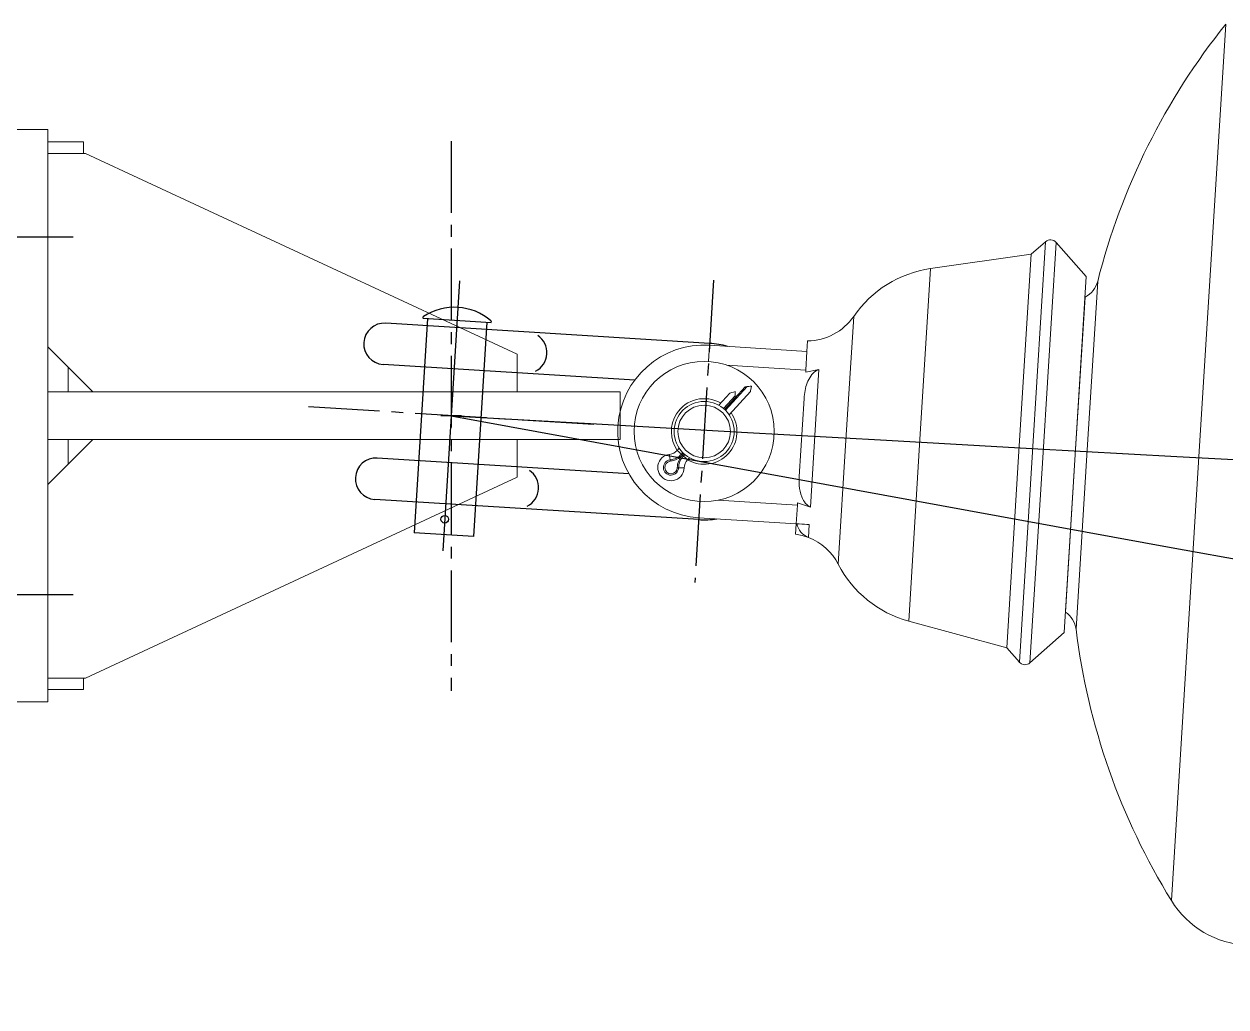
# Model space of a CAD drawing. Header units: millimetres. Extents: x 1587714 to 3094800, y -694377 to -413614.
# Drawn here: x 2047123.5 to 2047443.5, y -549902.9 to -549641.2 of the extents above; entities that cross this region are included whole.
import ezdxf

# ---------------------------------------------------------------- set-up
doc = ezdxf.new("R2010")
doc.units = ezdxf.units.MM
doc.linetypes.add('CENTER2', pattern=[28.575, 19.05, -3.175, 3.175, -3.175])
for name, color, linetype in [('0_EJES', 1, 'CENTER2'), ('M0_EQUIPOS', 7, 'Continuous'), ('M2_PLBULONES', 2, 'Continuous')]:
    doc.layers.add(name, color=color, linetype=linetype)

# ---------------------------------------------------------------- blocks, each defined once
blk = doc.blocks.new('cadena retención 25kV')
at = {"color": 7}
for p, q in [((0, 36), (0, -36)), ((67.5, 23.5), (-18.94, 23.5)), ((-9.05, 25.44), (9.05, 25.44)), ((-7.94, 25.44), (-7.94, -31.71)), ((7.94, 25.44), (7.94, -31.71)), ((48.19, 12.5), (-18.94, 12.5)), ((48.19, -12.5), (-18.94, -12.5)), ((67.5, -23.5), (-18.94, -23.5)), ((7.94, -31.71), (-7.94, -31.71))]:
    blk.add_line(p, q, dxfattribs=at)
blk.add_circle((0, -27.61), 1.02, dxfattribs=at)
for centre, radius, start, end in [((0, 13.87), 15.02, 53.153, 126.847), ((-8.83, 25.65), 0.299, 125.8801, 223.5084), ((8.83, 25.65), 0.299, 316.4916, 54.1199), ((-18.94, 18), 5.5, 90, 270), ((18.94, 18), 5.5, 300, 60), ((67.5, 0), 23.5, 78.1597, 90), ((-18.94, -18), 5.5, 90, 270), ((18.94, -18), 5.5, 300, 60), ((67.5, 0), 23.5, 270, 281.8402)]:
    blk.add_arc(centre, radius, start, end, dxfattribs=at)
at = {"layer": '0_EJES', "color": 7}
for p, q in [((67.5, 40.33), (67.5, -40.33)), ((38.03, 0), (-38.03, 0))]:
    blk.add_line(p, q, dxfattribs=at)
at = {"layer": 'M0_EQUIPOS', "color": 7, "linetype": 'Continuous', "lineweight": 15}
for p, q in [((199.44, 0), (199.44, 116.91)), ((155.09, 56.09), (151.5, 52.5)), ((155.09, 0), (155.09, 56.09)), ((166.5, 47.5), (157.91, 56.09)), ((157.91, 0), (157.91, 56.09)), ((151.5, 52.5), (125, 47.02)), ((151.5, 0), (151.5, 52.5)), ((125, 0), (125, 47.02)), ((166.5, 0), (166.5, 47.5)), ((169.61, 0), (169.61, 46.41)), ((166.5, 0), (166.5, 42)), ((105.34, 0), (105.34, 33.05)), ((93.5, 23), (93.5, 25.79)), ((67.5, 23), (93.5, 23)), ((67.5, 23), (67.5, 18.66)), ((93.5, 23), (93.5, 18)), ((93.5, 18), (72.4, 18)), ((93.5, 17.41), (96.99, 18.37)), ((93.5, 18), (93.5, 17.41)), ((96.99, 18.37), (96.99, -18.37)), ((93.5, -10.4), (93.5, 10.4)), ((105.34, -33.05), (105.34, 0)), ((125, -47.02), (125, 0)), ((151.5, -52.5), (151.5, 0)), ((155.09, -56.09), (155.09, 0)), ((157.91, -56.09), (157.91, 0)), ((166.5, -42), (166.5, 0)), ((166.5, -47.5), (166.5, 0)), ((169.61, -46.41), (169.61, 0)), ((199.44, -116.91), (199.44, 0)), ((67.5, -23), (67.5, -18.66)), ((72.4, -18), (93.5, -18)), ((96.99, -18.37), (93.5, -17.41)), ((93.5, -17.41), (93.5, -18)), ((93.5, -18), (93.5, -23)), ((93.5, -23), (67.5, -23)), ((93.5, -25.79), (93.5, -23)), ((96.99, -23), (96.99, -26.45)), ((125, -47.02), (151.5, -52.5)), ((157.91, -56.09), (166.5, -47.5)), ((151.5, -52.5), (155.09, -56.09))]:
    blk.add_line(p, q, dxfattribs=at)
at = {"layer": 'M0_EQUIPOS', "color": 7, "linetype": 'Continuous', "lineweight": 15, "flags": 128}
blk.add_lwpolyline([(93.5, -25.79), (95.29, -26.02), (96.99, -26.45)], dxfattribs=at)
at = {"layer": 'M0_EQUIPOS', "color": 7, "linetype": 'Continuous', "lineweight": 15}
for centre, radius, start, end in [((346.5, 13.12), 180, 144.7869, 169.3428), ((156.5, 54.67), 2, 45, 135), ((131.08, 17.64), 30, 101.6824, 149.1035), ((163.22, 47.62), 6.5, 300.3155, 349.3428), ((92.46, 40.75), 15, 273.9572, 329.1035), ((67.5, 0), 23, 90, 270), ((98.5, -21.68), 5, 195.5113, 252.4367), ((92.46, -40.75), 15, 30.8965, 72.4367), ((131.08, -17.64), 30, 210.8965, 258.3176), ((163.22, -47.62), 6.5, 10.6572, 59.6845), ((346.5, -13.12), 180, 190.6572, 215.2131), ((156.5, -54.67), 2, 225, 315), ((219.91, -102.47), 25.05, 215.21, 271.3104)]:
    blk.add_arc(centre, radius, start, end, dxfattribs=at)
for points, knots in [([(93.5, 10.4), (93.52, 11.12), (93.56, 12.55), (93.99, 14.62), (94.82, 16.51), (95.9, 17.79), (96.74, 18.24), (96.99, 18.37)], [0, 0, 0, 0, 0.234771, 0.468811, 0.687653, 0.908391, 1, 1, 1, 1]), ([(96.99, -18.37), (96.52, -18.09), (95.48, -17.44), (94.25, -15.48), (93.58, -13.03), (93.53, -11.2), (93.5, -10.4)], [0, 0, 0, 0, 0.178196, 0.399469, 0.738103, 1, 1, 1, 1]), ([(93.5, -23), (94.49, -23), (95.72, -23), (96.78, -23), (96.99, -23)], [0, 0, 0, 0, 0.806041, 1, 1, 1, 1])]:
    blk.add_open_spline(points, degree=3, knots=knots, dxfattribs=at)
at = {"layer": 'M2_PLBULONES', "color": 7, "linetype": 'Continuous', "lineweight": 15}
for p, q in [((73.73, 10.6), (70.97, 7.21)), ((72.26, 6.43), (75.14, 9.98)), ((72.55, 6.21), (77.68, 12.53)), ((72.82, 5.98), (78.22, 12.63)), ((73.84, 4.88), (79.12, 11.37)), ((72.54, 6.21), (75.15, 9.42)), ((61.16, -4.88), (60.67, -5.47)), ((61.83, -6.41), (62.18, -5.98)), ((62.11, -6.64), (62.46, -6.21)), ((62.11, -6.64), (62.45, -6.21)), ((62.39, -6.86), (62.74, -6.43)), ((63.55, -7.8), (64.03, -7.21))]:
    blk.add_line(p, q, dxfattribs=at)
at = {"layer": 'M2_PLBULONES', "color": 7, "linetype": 'Continuous', "lineweight": 15, "flags": 128}
for points in [[(79.36, 12.85), (79.01, 12.78), (78.63, 12.71), (78.22, 12.63)], [(79.12, 11.37), (79.13, 11.44), (79.16, 11.62), (79.21, 11.93), (79.28, 12.34), (79.36, 12.85)], [(73.73, 10.6), (73.79, 10.62), (73.96, 10.69), (74.25, 10.8), (74.64, 10.95), (75.12, 11.14)], [(75.12, 11.14), (75.13, 10.78), (75.13, 10.39), (75.14, 9.98)], [(75.14, 9.98), (75.14, 9.9), (75.14, 9.82), (75.15, 9.74), (75.15, 9.66), (75.15, 9.59), (75.15, 9.54), (75.15, 9.49), (75.15, 9.45), (75.15, 9.43), (75.15, 9.42)], [(78.22, 12.63), (78.14, 12.62), (78.06, 12.6), (77.98, 12.59), (77.91, 12.57), (77.84, 12.56), (77.79, 12.55), (77.74, 12.54), (77.7, 12.53), (77.68, 12.53), (77.68, 12.53)], [(60.67, -5.47), (60.76, -5.54), (61, -5.74), (61.37, -6.04), (61.83, -6.41)], [(58.66, -6.66), (58.68, -6.77), (58.73, -7.07), (58.82, -7.54), (58.92, -8.13)], [(58.92, -8.13), (58.94, -8.19), (58.95, -8.25), (58.96, -8.32), (58.97, -8.37), (58.98, -8.42), (58.98, -8.45), (58.99, -8.47), (58.99, -8.48)], [(61.83, -6.41), (61.88, -6.45), (61.93, -6.49), (61.98, -6.53), (62.02, -6.57), (62.06, -6.6), (62.09, -6.62), (62.1, -6.63), (62.11, -6.64)], [(62.39, -6.86), (62.34, -6.82), (62.29, -6.78), (62.24, -6.74), (62.2, -6.71), (62.16, -6.68), (62.13, -6.66), (62.12, -6.64), (62.11, -6.64)], [(63.55, -7.8), (63.46, -7.74), (63.22, -7.54), (62.85, -7.24), (62.39, -6.86)], [(61.31, -10.06), (61.24, -10.06), (61.17, -10.06), (61.11, -10.07), (61.06, -10.07), (61.01, -10.07), (60.98, -10.07), (60.96, -10.07), (60.95, -10.07)], [(62.8, -10.02), (62.69, -10.02), (62.38, -10.03), (61.9, -10.04), (61.31, -10.06)]]:
    blk.add_lwpolyline(points, dxfattribs=at)
at = {"layer": 'M2_PLBULONES', "color": 7, "linetype": 'Continuous', "lineweight": 15}
for radius in [18.66, 8, 7]:
    blk.add_circle((67.5, 0), radius, dxfattribs=at)
for centre, radius, start, end in [((67.5, 0), 8.74, 63.141, 151.0217), ((67.5, 0), 8.74, 151.0217, 218.6936), ((67.5, 0), 8.74, 243.141, 38.6936), ((58.07, -3.35), 3.36, 280.1837, 320.9173), ((59.28, -10.12), 3.52, 100.1837, 320.9173), ((59.28, -10.12), 2.03, 100.1837, 1.6509), ((59.28, -10.12), 1.67, 100.1837, 1.6509), ((58.07, -3.35), 4.85, 280.1837, 320.9173), ((58.07, -3.35), 5.21, 280.1837, 320.9173), ((66.15, -9.92), 5.21, 140.9173, 181.6509), ((66.15, -9.92), 4.85, 140.9173, 181.6509), ((66.15, -9.92), 3.36, 140.9173, 181.6509), ((59.28, -10.12), 3.52, 320.9173, 1.6509)]:
    blk.add_arc(centre, radius, start, end, dxfattribs=at)

msp = doc.modelspace()

# ---------------------------------------------------------------- linework, layer by layer
msp.add_line((2047239.9683, -549745.5049), (2047234.4723, -549745.5049))
at = {"color": 5}
for centre, radius, start, end in [((2051916.7063, -467930.9862), 81948.2341, 266.726461227, 273.654253542), ((2061183.3471, -474010.1855), 77008.6558, 259.566268269, 266.990086958)]:
    msp.add_arc(centre, radius, start, end, dxfattribs=at)
at = {"layer": '0_EJES'}
for p, q in [((2047237.2203, -549672.4353), (2047237.2203, -549818.7745)), ((2047136.5217, -549698.005), (2047055.5859, -549698.005)), ((2047136.5217, -549793.2048), (2047055.5859, -549793.2048))]:
    msp.add_line(p, q, dxfattribs=at)
at = {"layer": 'M0_EQUIPOS', "linetype": 'Continuous', "lineweight": 15}
for p, q in [((2047129.8203, -549669.3049), (2047117.1203, -549669.3049)), ((2047129.8203, -549821.7049), (2047129.8203, -549669.3049)), ((2047129.8203, -549672.6049), (2047139.3403, -549672.6049)), ((2047139.3403, -549672.6049), (2047139.3403, -549675.6549)), ((2047139.8203, -549675.6549), (2047129.8203, -549675.6549)), ((2047254.8203, -549729.1549), (2047139.8203, -549675.6549)), ((2047141.8203, -549739.1549), (2047129.8203, -549727.155)), ((2047254.8203, -549739.1549), (2047254.8203, -549729.1549)), ((2047135.2203, -549739.1549), (2047135.2203, -549732.555)), ((2047282.2203, -549739.1549), (2047129.8203, -549739.1549)), ((2047129.8203, -549739.1549), (2047129.8203, -549751.855)), ((2047282.2203, -549751.855), (2047282.2203, -549739.1549)), ((2047129.8203, -549751.855), (2047282.2203, -549751.855)), ((2047129.8203, -549763.855), (2047141.8203, -549751.855)), ((2047135.2203, -549758.4549), (2047135.2203, -549751.855)), ((2047254.8203, -549751.855), (2047254.8203, -549761.8549)), ((2047254.8203, -549761.8549), (2047139.8203, -549815.3549)), ((2047139.8203, -549815.3549), (2047129.8203, -549815.3549)), ((2047139.3403, -549818.4083), (2047139.3403, -549815.3549)), ((2047139.3403, -549818.4083), (2047129.8203, -549818.4083)), ((2047117.1203, -549821.7049), (2047129.8203, -549821.7049))]:
    msp.add_line(p, q, dxfattribs=at)

# ---------------------------------------------------------------- block references
at = {"rotation": 356.4349033254141}
msp.add_blockref('cadena retención 25kV', (2047237.2203, -549745.5049), dxfattribs=at)

doc.saveas('drawing.dxf')
